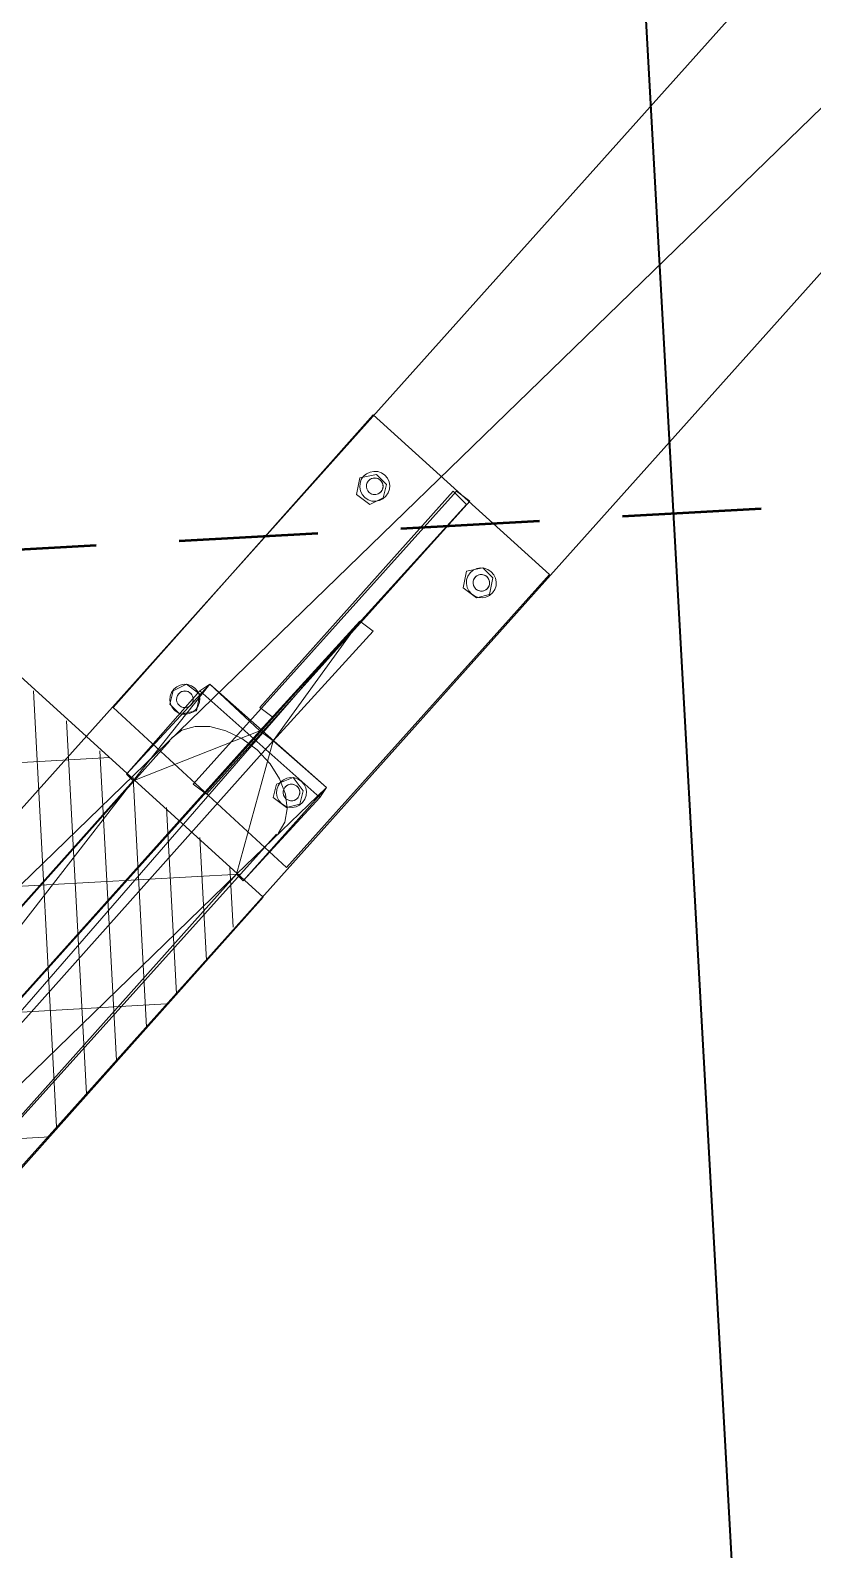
# Paper-space layout '01 Roof Support Layout' of a CAD drawing. Header units: millimetres. Extents: x 5 to 415, y 5 to 292.
# Drawn here: x 133.35 to 147.44, y 80.3 to 107.69 of the extents above; entities that cross this region are included whole.
import ezdxf

# ---------------------------------------------------------------- set-up
doc = ezdxf.new("R2010")
doc.units = ezdxf.units.MM
doc.linetypes.add('DASHED_REVIEW', pattern=[4, 2.5, -1.5])
for name, color, linetype in [('EMBEDDED_BEAMS', 7, 'Continuous'), ('EXISTING', 7, 'Continuous'), ('ROOF_MEMBERS', 7, 'Continuous')]:
    doc.layers.add(name, color=color, linetype=linetype)

# ---------------------------------------------------------------- blocks, each defined once
blk = doc.blocks.new('SHEET_01')
at = {"layer": 'EMBEDDED_BEAMS', "color": 7, "linetype": 'DASHED_REVIEW', "lineweight": 50}
blk.add_line((88.1, 95.84), (264.98, 105.62), dxfattribs=at)
at = {"layer": 'EXISTING', "color": 254, "linetype": 'Continuous', "lineweight": 13}
for p, q in [((123.86, 83.24), (167.72, 125.84)), ((167.72, 125.84), (124.22, 77.18)), ((161.66, 125.48), (123.86, 83.24)), ((123.86, 83.24), (161.66, 125.48)), ((139.52, 100.76), (134.84, 95.48)), ((142.7, 97.88), (139.52, 100.76)), ((139.467, 99.727), (139.404, 99.697)), ((139.535, 99.74), (139.467, 99.727)), ((139.604, 99.735), (139.535, 99.74)), ((139.67, 99.712), (139.604, 99.735)), ((139.73, 99.671), (139.67, 99.712)), ((139.28, 99.62), (139.22, 99.32)), ((139.58, 99.68), (139.28, 99.62)), ((139.285, 99.524), (139.28, 99.455)), ((139.28, 99.455), (139.293, 99.387)), ((139.308, 99.59), (139.285, 99.524)), ((139.349, 99.65), (139.308, 99.59)), ((139.404, 99.697), (139.349, 99.65)), ((139.403, 99.5), (139.4, 99.462)), ((139.4, 99.462), (139.407, 99.424)), ((139.416, 99.537), (139.403, 99.5)), ((139.431, 99.561), (139.411, 99.526)), ((139.438, 99.57), (139.416, 99.537)), ((139.458, 99.588), (139.431, 99.561)), ((139.469, 99.596), (139.438, 99.57)), ((139.491, 99.608), (139.458, 99.588)), ((139.504, 99.613), (139.469, 99.596)), ((139.528, 99.618), (139.491, 99.608)), ((139.542, 99.62), (139.504, 99.613)), ((139.567, 99.619), (139.528, 99.618)), ((139.58, 99.617), (139.542, 99.62)), ((139.606, 99.609), (139.567, 99.619)), ((139.58, 99.68), (139.76, 99.5)), ((139.617, 99.604), (139.58, 99.617)), ((139.641, 99.589), (139.606, 99.609)), ((139.65, 99.582), (139.617, 99.604)), ((139.668, 99.562), (139.641, 99.589)), ((139.676, 99.551), (139.65, 99.582)), ((139.688, 99.529), (139.668, 99.562)), ((139.693, 99.516), (139.676, 99.551)), ((139.684, 99.403), (139.697, 99.44)), ((139.698, 99.492), (139.688, 99.529)), ((139.689, 99.414), (139.699, 99.453)), ((139.7, 99.478), (139.693, 99.516)), ((139.697, 99.44), (139.7, 99.478)), ((139.699, 99.453), (139.698, 99.492)), ((139.76, 99.5), (139.7, 99.26)), ((139.777, 99.616), (139.73, 99.671)), ((139.807, 99.553), (139.777, 99.616)), ((139.82, 99.485), (139.807, 99.553)), ((139.815, 99.416), (139.82, 99.485)), ((141.02, 99.38), (136.28, 94.1)), ((136.52, 93.92), (141.26, 99.2)), ((140.96, 99.38), (137.48, 95.48)), ((139.22, 99.32), (139.46, 99.14)), ((139.293, 99.387), (139.323, 99.324)), ((139.323, 99.324), (139.37, 99.269)), ((139.37, 99.269), (139.43, 99.228)), ((139.407, 99.424), (139.424, 99.389)), ((139.424, 99.389), (139.45, 99.358)), ((139.43, 99.228), (139.496, 99.205)), ((139.45, 99.358), (139.483, 99.336)), ((139.7, 99.26), (139.46, 99.14)), ((139.483, 99.336), (139.52, 99.323)), ((139.494, 99.331), (139.533, 99.321)), ((139.496, 99.205), (139.565, 99.2)), ((139.52, 99.323), (139.558, 99.32)), ((139.533, 99.321), (139.572, 99.322)), ((139.558, 99.32), (139.596, 99.327)), ((139.565, 99.2), (139.633, 99.213)), ((139.572, 99.322), (139.609, 99.332)), ((139.596, 99.327), (139.631, 99.344)), ((139.609, 99.332), (139.642, 99.352)), ((139.631, 99.344), (139.662, 99.37)), ((139.633, 99.213), (139.696, 99.243)), ((139.642, 99.352), (139.669, 99.379)), ((139.662, 99.37), (139.684, 99.403)), ((139.669, 99.379), (139.689, 99.414)), ((139.696, 99.243), (139.751, 99.29)), ((139.751, 99.29), (139.792, 99.35)), ((139.792, 99.35), (139.815, 99.416)), ((141.2, 99.14), (140.96, 99.38)), ((141.26, 99.2), (141.02, 99.38)), ((137.72, 95.3), (141.2, 99.14)), ((137.96, 92.6), (142.7, 97.88)), ((141.2, 97.94), (141.14, 97.64)), ((141.5, 98), (141.2, 97.94)), ((141.205, 97.784), (141.2, 97.715)), ((141.228, 97.85), (141.205, 97.784)), ((141.269, 97.91), (141.228, 97.85)), ((141.324, 97.957), (141.269, 97.91)), ((141.336, 97.797), (141.323, 97.76)), ((141.387, 97.987), (141.324, 97.957)), ((141.351, 97.821), (141.331, 97.786)), ((141.358, 97.83), (141.336, 97.797)), ((141.378, 97.848), (141.351, 97.821)), ((141.389, 97.856), (141.358, 97.83)), ((141.411, 97.868), (141.378, 97.848)), ((141.455, 98), (141.387, 97.987)), ((141.424, 97.873), (141.389, 97.856)), ((141.448, 97.878), (141.411, 97.868)), ((141.462, 97.88), (141.424, 97.873)), ((141.487, 97.879), (141.448, 97.878)), ((141.524, 97.995), (141.455, 98)), ((141.5, 97.877), (141.462, 97.88)), ((141.526, 97.869), (141.487, 97.879)), ((141.5, 98), (141.68, 97.82)), ((141.537, 97.864), (141.5, 97.877)), ((141.59, 97.972), (141.524, 97.995)), ((141.561, 97.849), (141.526, 97.869)), ((141.57, 97.842), (141.537, 97.864)), ((141.588, 97.822), (141.561, 97.849)), ((141.596, 97.811), (141.57, 97.842)), ((141.608, 97.789), (141.588, 97.822)), ((141.65, 97.931), (141.59, 97.972)), ((141.613, 97.776), (141.596, 97.811)), ((141.618, 97.752), (141.608, 97.789)), ((141.68, 97.82), (141.62, 97.52)), ((141.697, 97.876), (141.65, 97.931)), ((141.727, 97.813), (141.697, 97.876)), ((141.74, 97.745), (141.727, 97.813)), ((141.14, 97.64), (141.38, 97.46)), ((141.2, 97.715), (141.213, 97.647)), ((141.213, 97.647), (141.243, 97.584)), ((141.243, 97.584), (141.29, 97.529)), ((141.29, 97.529), (141.35, 97.488)), ((141.323, 97.76), (141.32, 97.722)), ((141.32, 97.722), (141.327, 97.684)), ((141.327, 97.684), (141.344, 97.649)), ((141.344, 97.649), (141.37, 97.618)), ((141.37, 97.618), (141.403, 97.596)), ((141.62, 97.52), (141.38, 97.46)), ((141.403, 97.596), (141.44, 97.583)), ((141.414, 97.591), (141.453, 97.581)), ((141.44, 97.583), (141.478, 97.58)), ((141.453, 97.581), (141.492, 97.582)), ((141.478, 97.58), (141.516, 97.587)), ((141.492, 97.582), (141.529, 97.592)), ((141.516, 97.587), (141.551, 97.604)), ((141.529, 97.592), (141.562, 97.612)), ((141.551, 97.604), (141.582, 97.63)), ((141.562, 97.612), (141.589, 97.639)), ((141.582, 97.63), (141.604, 97.663)), ((141.589, 97.639), (141.609, 97.674)), ((141.604, 97.663), (141.617, 97.7)), ((141.609, 97.674), (141.619, 97.713)), ((141.62, 97.738), (141.613, 97.776)), ((141.616, 97.503), (141.671, 97.55)), ((141.617, 97.7), (141.62, 97.738)), ((141.619, 97.713), (141.618, 97.752)), ((141.671, 97.55), (141.712, 97.61)), ((141.712, 97.61), (141.735, 97.676)), ((141.735, 97.676), (141.74, 97.745)), ((141.35, 97.488), (141.416, 97.465)), ((141.416, 97.465), (141.485, 97.46)), ((141.485, 97.46), (141.553, 97.473)), ((141.553, 97.473), (141.616, 97.503)), ((125.6, 81.8), (139.28, 97.04)), ((139.28, 97.04), (125.6, 81.8)), ((125.84, 81.56), (139.28, 97.04)), ((139.28, 97.04), (137.48, 95.06)), ((139.28, 97.04), (137.72, 94.88)), ((139.52, 96.86), (139.28, 97.04)), ((132.2, 96.92), (137.54, 92.06)), ((137.72, 94.88), (139.52, 96.86)), ((136.58, 95.9), (135.08, 94.28)), ((135.2, 94.16), (136.58, 95.9)), ((136.16, 95.9), (135.92, 95.78)), ((136.047, 95.887), (135.984, 95.857)), ((136.115, 95.9), (136.047, 95.887)), ((136.184, 95.895), (136.115, 95.9)), ((136.16, 95.9), (136.4, 95.72)), ((136.25, 95.872), (136.184, 95.895)), ((136.31, 95.831), (136.25, 95.872)), ((136.4, 95.78), (136.58, 95.9)), ((136.58, 95.9), (137.48, 95.06)), ((137.48, 95.06), (136.58, 95.9)), ((136.58, 95.9), (138.68, 94.04)), ((133.4, 95.78), (133.82, 87.92)), ((136.4, 95.78), (135.08, 94.28)), ((135.92, 95.78), (135.86, 95.54)), ((135.865, 95.684), (135.86, 95.615)), ((135.86, 95.615), (135.873, 95.547)), ((135.888, 95.75), (135.865, 95.684)), ((135.929, 95.81), (135.888, 95.75)), ((135.984, 95.857), (135.929, 95.81)), ((135.983, 95.66), (135.98, 95.622)), ((135.98, 95.622), (135.987, 95.584)), ((135.996, 95.697), (135.983, 95.66)), ((136.011, 95.721), (135.991, 95.686)), ((136.018, 95.73), (135.996, 95.697)), ((136.038, 95.748), (136.011, 95.721)), ((136.049, 95.756), (136.018, 95.73)), ((136.071, 95.768), (136.038, 95.748)), ((136.084, 95.773), (136.049, 95.756)), ((136.108, 95.778), (136.071, 95.768)), ((136.122, 95.78), (136.084, 95.773)), ((136.147, 95.779), (136.108, 95.778)), ((136.16, 95.777), (136.122, 95.78)), ((136.186, 95.769), (136.147, 95.779)), ((136.197, 95.764), (136.16, 95.777)), ((136.221, 95.749), (136.186, 95.769)), ((136.23, 95.742), (136.197, 95.764)), ((136.248, 95.722), (136.221, 95.749)), ((136.256, 95.711), (136.23, 95.742)), ((136.268, 95.689), (136.248, 95.722)), ((136.273, 95.676), (136.256, 95.711)), ((136.264, 95.563), (136.277, 95.6)), ((136.278, 95.652), (136.268, 95.689)), ((136.269, 95.574), (136.279, 95.613)), ((136.28, 95.638), (136.273, 95.676)), ((136.277, 95.6), (136.28, 95.638)), ((136.279, 95.613), (136.278, 95.652)), ((136.357, 95.776), (136.31, 95.831)), ((136.4, 95.72), (136.34, 95.42)), ((136.387, 95.713), (136.357, 95.776)), ((136.4, 95.645), (136.387, 95.713)), ((136.395, 95.576), (136.4, 95.645)), ((138.56, 93.86), (136.4, 95.78)), ((134.84, 95.48), (137.96, 92.6)), ((135.86, 95.54), (136.04, 95.36)), ((135.873, 95.547), (135.903, 95.484)), ((135.903, 95.484), (135.95, 95.429)), ((135.95, 95.429), (136.01, 95.388)), ((135.987, 95.584), (136.004, 95.549)), ((136.004, 95.549), (136.03, 95.518)), ((136.01, 95.388), (136.076, 95.365)), ((136.03, 95.518), (136.063, 95.496)), ((136.34, 95.42), (136.04, 95.36)), ((136.063, 95.496), (136.1, 95.483)), ((136.074, 95.491), (136.113, 95.481)), ((136.076, 95.365), (136.145, 95.36)), ((136.1, 95.483), (136.138, 95.48)), ((136.113, 95.481), (136.152, 95.482)), ((136.138, 95.48), (136.176, 95.487)), ((136.145, 95.36), (136.213, 95.373)), ((136.152, 95.482), (136.189, 95.492)), ((136.176, 95.487), (136.211, 95.504)), ((136.189, 95.492), (136.222, 95.512)), ((136.211, 95.504), (136.242, 95.53)), ((136.213, 95.373), (136.276, 95.403)), ((136.222, 95.512), (136.249, 95.539)), ((136.242, 95.53), (136.264, 95.563)), ((136.249, 95.539), (136.269, 95.574)), ((136.276, 95.403), (136.331, 95.45)), ((136.331, 95.45), (136.372, 95.51)), ((136.372, 95.51), (136.395, 95.576)), ((137.48, 95.48), (137.72, 95.3)), ((125.6, 81.8), (137.48, 95.06)), ((134, 95.24), (134.36, 88.52)), ((137.48, 95.06), (135.2, 94.16)), ((136.077, 95.072), (135.889, 94.93)), ((136.313, 95.14), (136.077, 95.072)), ((136.581, 95.137), (136.313, 95.14)), ((136.866, 95.064), (136.581, 95.137)), ((137.154, 94.924), (136.866, 95.064)), ((137.48, 95.06), (137.72, 94.88)), ((137.72, 94.88), (125.84, 81.56)), ((126.26, 84.14), (135.86, 94.88)), ((137.06, 92.48), (137.72, 94.88)), ((137.43, 94.718), (137.154, 94.924)), ((137.72, 94.88), (138.68, 94.04)), ((138.68, 94.04), (137.72, 94.88)), ((118.7, 93.68), (134.78, 94.58)), ((134.6, 94.7), (134.9, 89.12)), ((137.665, 94.466), (137.43, 94.718)), ((135.08, 94.28), (135.2, 94.16)), ((137.836, 94.196), (137.665, 94.466)), ((135.2, 94.16), (125.6, 81.8)), ((126.26, 84.14), (135.2, 94.16)), ((135.2, 94.16), (126.26, 84.14)), ((135.2, 94.22), (135.44, 89.72)), ((136.28, 94.1), (136.52, 93.92)), ((138.68, 94.04), (137.06, 92.48)), ((137.18, 92.36), (138.68, 94.04)), ((137.78, 94.1), (137.72, 93.86)), ((138.08, 94.22), (137.78, 94.1)), ((137.785, 94.004), (137.78, 93.935)), ((137.808, 94.07), (137.785, 94.004)), ((137.849, 94.13), (137.808, 94.07)), ((137.94, 93.92), (137.836, 94.196)), ((137.904, 94.177), (137.849, 94.13)), ((137.903, 93.98), (137.9, 93.942)), ((137.916, 94.017), (137.903, 93.98)), ((137.967, 94.207), (137.904, 94.177)), ((137.931, 94.041), (137.911, 94.006)), ((137.938, 94.05), (137.916, 94.017)), ((137.958, 94.068), (137.931, 94.041)), ((137.969, 94.076), (137.938, 94.05)), ((137.991, 94.088), (137.958, 94.068)), ((138.035, 94.22), (137.967, 94.207)), ((138.004, 94.093), (137.969, 94.076)), ((138.028, 94.098), (137.991, 94.088)), ((138.042, 94.1), (138.004, 94.093)), ((138.067, 94.099), (138.028, 94.098)), ((138.104, 94.215), (138.035, 94.22)), ((138.08, 94.097), (138.042, 94.1)), ((138.106, 94.089), (138.067, 94.099)), ((138.08, 94.22), (138.26, 93.98)), ((138.117, 94.084), (138.08, 94.097)), ((138.17, 94.192), (138.104, 94.215)), ((138.141, 94.069), (138.106, 94.089)), ((138.15, 94.062), (138.117, 94.084)), ((138.168, 94.042), (138.141, 94.069)), ((138.176, 94.031), (138.15, 94.062)), ((138.188, 94.009), (138.168, 94.042)), ((138.23, 94.151), (138.17, 94.192)), ((138.193, 93.996), (138.176, 94.031)), ((138.198, 93.972), (138.188, 94.009)), ((138.2, 93.958), (138.193, 93.996)), ((138.197, 93.92), (138.2, 93.958)), ((138.199, 93.933), (138.198, 93.972)), ((138.26, 93.98), (138.2, 93.74)), ((138.277, 94.096), (138.23, 94.151)), ((138.307, 94.033), (138.277, 94.096)), ((138.32, 93.965), (138.307, 94.033)), ((138.315, 93.896), (138.32, 93.965)), ((138.68, 94.04), (138.56, 93.86)), ((135.8, 93.68), (135.98, 90.32)), ((137.18, 92.36), (138.56, 93.86)), ((137.72, 93.86), (137.96, 93.68)), ((137.78, 93.935), (137.793, 93.867)), ((137.793, 93.867), (137.823, 93.804)), ((137.823, 93.804), (137.87, 93.749)), ((137.87, 93.749), (137.93, 93.708)), ((137.9, 93.942), (137.907, 93.904)), ((137.907, 93.904), (137.924, 93.869)), ((137.924, 93.869), (137.95, 93.838)), ((137.93, 93.708), (137.996, 93.685)), ((137.973, 93.654), (137.94, 93.92)), ((137.95, 93.838), (137.983, 93.816)), ((138.2, 93.74), (137.96, 93.68)), ((137.983, 93.816), (138.02, 93.803)), ((137.994, 93.811), (138.033, 93.801)), ((137.996, 93.685), (138.065, 93.68)), ((138.02, 93.803), (138.058, 93.8)), ((138.033, 93.801), (138.072, 93.802)), ((138.058, 93.8), (138.096, 93.807)), ((138.065, 93.68), (138.133, 93.693)), ((138.072, 93.802), (138.109, 93.812)), ((138.096, 93.807), (138.131, 93.824)), ((138.109, 93.812), (138.142, 93.832)), ((138.131, 93.824), (138.162, 93.85)), ((138.133, 93.693), (138.196, 93.723)), ((138.142, 93.832), (138.169, 93.859)), ((138.162, 93.85), (138.184, 93.883)), ((138.169, 93.859), (138.189, 93.894)), ((138.184, 93.883), (138.197, 93.92)), ((138.189, 93.894), (138.199, 93.933)), ((138.196, 93.723), (138.251, 93.77)), ((138.251, 93.77), (138.292, 93.83)), ((138.292, 93.83), (138.315, 93.896)), ((137.811, 93.21), (137.931, 93.413)), ((137.931, 93.413), (137.973, 93.654)), ((128.12, 82.46), (137.78, 93.2)), ((136.4, 93.14), (136.52, 90.92)), ((136.94, 92.6), (137, 91.52)), ((118.82, 91.46), (137.12, 92.48)), ((125.84, 81.56), (137.06, 92.48)), ((137.06, 92.48), (128.12, 82.46)), ((128.12, 82.46), (137.06, 92.48)), ((137.06, 92.48), (137.18, 92.36)), ((137.54, 92.06), (129.08, 82.58)), ((118.94, 89.18), (135.8, 90.14)), ((119.06, 86.96), (133.7, 87.74))]:
    blk.add_line(p, q, dxfattribs=at)
at = {"layer": 'ROOF_MEMBERS', "color": 7, "linetype": 'Continuous', "lineweight": 35}
blk.add_line((147.394, 54.762), (137.554, 231.642), dxfattribs=at)

psp = doc.layouts.new('01 Roof Support Layout')

# ---------------------------------------------------------------- block references
psp.add_blockref('SHEET_01', (0, 0))

doc.saveas('drawing.dxf')
